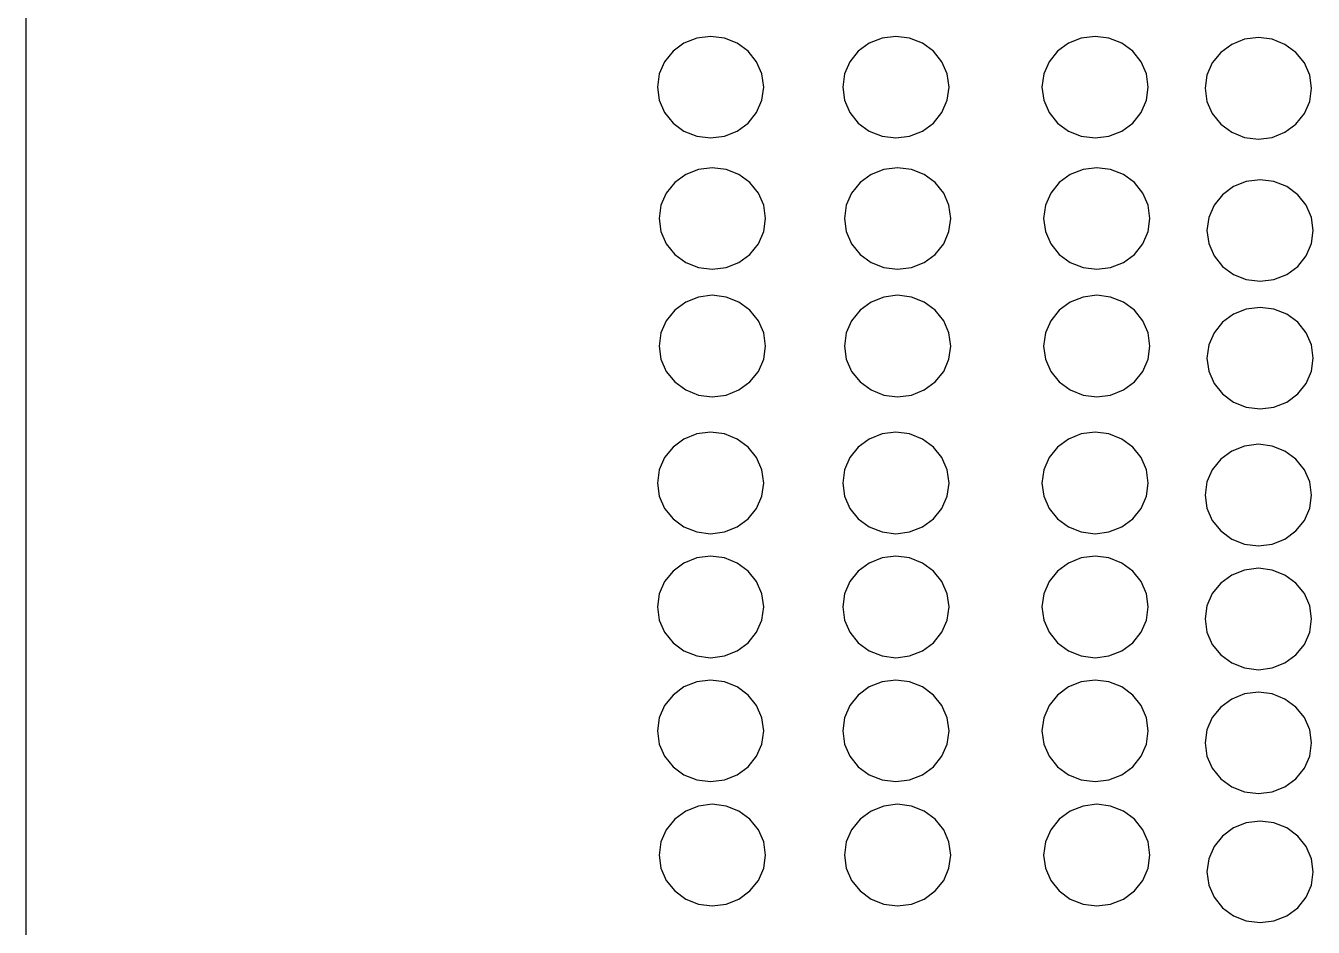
# Model space of a CAD drawing. Header units: inches. Extents: x 710 to 5347, y 114 to 2471.
# Drawn here: x 723.7 to 905.1, y 605.8 to 732.8 of the extents above; entities that cross this region are included whole.
import ezdxf

# ---------------------------------------------------------------- set-up
doc = ezdxf.new("R2010")
doc.units = ezdxf.units.IN
doc.header["$MEASUREMENT"] = 0
doc.layers.add('Edges', color=7, linetype='Continuous')

# ---------------------------------------------------------------- blocks, each defined once
blk = doc.blocks.new('fire alarm fr')
at = {"layer": 'Edges'}
for p, q in [((-2393.7, 1235.84), (-2393.7, 520.1)), ((-2300.92, 916.63), (-2302.47, 915.5)), ((-2299.11, 917.35), (-2300.92, 916.63)), ((-2297.17, 917.59), (-2299.11, 917.35)), ((-2295.23, 917.35), (-2297.17, 917.59)), ((-2293.43, 916.63), (-2295.23, 917.35)), ((-2291.87, 915.5), (-2293.43, 916.63)), ((-2274.8, 916.63), (-2276.35, 915.5)), ((-2273, 917.35), (-2274.8, 916.63)), ((-2271.06, 917.59), (-2273, 917.35)), ((-2269.12, 917.35), (-2271.06, 917.59)), ((-2267.31, 916.63), (-2269.12, 917.35)), ((-2265.76, 915.5), (-2267.31, 916.63)), ((-2246.73, 916.63), (-2248.28, 915.5)), ((-2244.92, 917.35), (-2246.73, 916.63)), ((-2242.98, 917.59), (-2244.92, 917.35)), ((-2241.04, 917.35), (-2242.98, 917.59)), ((-2239.23, 916.63), (-2241.04, 917.35)), ((-2237.68, 915.5), (-2239.23, 916.63)), ((-2223.72, 916.46), (-2225.27, 915.33)), ((-2221.91, 917.18), (-2223.72, 916.46)), ((-2219.97, 917.42), (-2221.91, 917.18)), ((-2218.03, 917.18), (-2219.97, 917.42)), ((-2216.23, 916.46), (-2218.03, 917.18)), ((-2214.67, 915.33), (-2216.23, 916.46)), ((-2302.47, 915.5), (-2303.66, 914.02)), ((-2290.68, 914.02), (-2291.87, 915.5)), ((-2276.35, 915.5), (-2277.55, 914.02)), ((-2264.57, 914.02), (-2265.76, 915.5)), ((-2248.28, 915.5), (-2249.47, 914.02)), ((-2236.49, 914.02), (-2237.68, 915.5)), ((-2225.27, 915.33), (-2226.46, 913.85)), ((-2213.48, 913.85), (-2214.67, 915.33)), ((-2303.66, 914.02), (-2304.41, 912.29)), ((-2289.93, 912.29), (-2290.68, 914.02)), ((-2277.55, 914.02), (-2278.29, 912.29)), ((-2263.82, 912.29), (-2264.57, 914.02)), ((-2249.47, 914.02), (-2250.22, 912.29)), ((-2235.74, 912.29), (-2236.49, 914.02)), ((-2226.46, 913.85), (-2227.21, 912.12)), ((-2212.73, 912.12), (-2213.48, 913.85)), ((-2304.41, 912.29), (-2304.67, 910.44)), ((-2289.68, 910.44), (-2289.93, 912.29)), ((-2278.29, 912.29), (-2278.55, 910.44)), ((-2263.56, 910.44), (-2263.82, 912.29)), ((-2250.22, 912.29), (-2250.48, 910.44)), ((-2235.49, 910.44), (-2235.74, 912.29)), ((-2227.21, 912.12), (-2227.47, 910.27)), ((-2212.48, 910.27), (-2212.73, 912.12)), ((-2304.67, 910.44), (-2304.41, 908.59)), ((-2289.93, 908.59), (-2289.68, 910.44)), ((-2278.55, 910.44), (-2278.29, 908.59)), ((-2263.82, 908.59), (-2263.56, 910.44)), ((-2250.48, 910.44), (-2250.22, 908.59)), ((-2235.74, 908.59), (-2235.49, 910.44)), ((-2227.47, 910.27), (-2227.21, 908.42)), ((-2212.73, 908.42), (-2212.48, 910.27)), ((-2304.41, 908.59), (-2303.66, 906.87)), ((-2290.68, 906.87), (-2289.93, 908.59)), ((-2278.29, 908.59), (-2277.55, 906.87)), ((-2264.57, 906.87), (-2263.82, 908.59)), ((-2250.22, 908.59), (-2249.47, 906.87)), ((-2236.49, 906.87), (-2235.74, 908.59)), ((-2227.21, 908.42), (-2226.46, 906.7)), ((-2213.48, 906.7), (-2212.73, 908.42)), ((-2303.66, 906.87), (-2302.47, 905.38)), ((-2291.87, 905.38), (-2290.68, 906.87)), ((-2277.55, 906.87), (-2276.35, 905.38)), ((-2265.76, 905.38), (-2264.57, 906.87)), ((-2249.47, 906.87), (-2248.28, 905.38)), ((-2237.68, 905.38), (-2236.49, 906.87)), ((-2226.46, 906.7), (-2225.27, 905.22)), ((-2214.67, 905.22), (-2213.48, 906.7)), ((-2302.47, 905.38), (-2300.92, 904.25)), ((-2300.92, 904.25), (-2299.11, 903.53)), ((-2295.23, 903.53), (-2293.43, 904.25)), ((-2293.43, 904.25), (-2291.87, 905.38)), ((-2276.35, 905.38), (-2274.8, 904.25)), ((-2274.8, 904.25), (-2273, 903.53)), ((-2269.12, 903.53), (-2267.31, 904.25)), ((-2267.31, 904.25), (-2265.76, 905.38)), ((-2248.28, 905.38), (-2246.73, 904.25)), ((-2246.73, 904.25), (-2244.92, 903.53)), ((-2241.04, 903.53), (-2239.23, 904.25)), ((-2239.23, 904.25), (-2237.68, 905.38)), ((-2225.27, 905.22), (-2223.72, 904.08)), ((-2223.72, 904.08), (-2221.91, 903.36)), ((-2218.03, 903.36), (-2216.23, 904.08)), ((-2216.23, 904.08), (-2214.67, 905.22)), ((-2299.11, 903.53), (-2297.17, 903.29)), ((-2297.17, 903.29), (-2295.23, 903.53)), ((-2273, 903.53), (-2271.06, 903.29)), ((-2271.06, 903.29), (-2269.12, 903.53)), ((-2244.92, 903.53), (-2242.98, 903.29)), ((-2242.98, 903.29), (-2241.04, 903.53)), ((-2221.91, 903.36), (-2219.97, 903.12)), ((-2219.97, 903.12), (-2218.03, 903.36)), ((-2298.87, 898.83), (-2300.68, 898.12)), ((-2296.93, 899.07), (-2298.87, 898.83)), ((-2294.99, 898.83), (-2296.93, 899.07)), ((-2293.18, 898.12), (-2294.99, 898.83)), ((-2272.75, 898.83), (-2274.56, 898.12)), ((-2270.81, 899.07), (-2272.75, 898.83)), ((-2268.87, 898.83), (-2270.81, 899.07)), ((-2267.07, 898.12), (-2268.87, 898.83)), ((-2244.68, 898.83), (-2246.49, 898.12)), ((-2242.74, 899.07), (-2244.68, 898.83)), ((-2240.8, 898.83), (-2242.74, 899.07)), ((-2238.99, 898.12), (-2240.8, 898.83)), ((-2302.23, 896.98), (-2303.42, 895.5)), ((-2300.68, 898.12), (-2302.23, 896.98)), ((-2291.63, 896.98), (-2293.18, 898.12)), ((-2290.44, 895.5), (-2291.63, 896.98)), ((-2276.11, 896.98), (-2277.3, 895.5)), ((-2274.56, 898.12), (-2276.11, 896.98)), ((-2265.52, 896.98), (-2267.07, 898.12)), ((-2264.32, 895.5), (-2265.52, 896.98)), ((-2248.04, 896.98), (-2249.23, 895.5)), ((-2246.49, 898.12), (-2248.04, 896.98)), ((-2237.44, 896.98), (-2238.99, 898.12)), ((-2236.25, 895.5), (-2237.44, 896.98)), ((-2223.48, 896.42), (-2225.03, 895.28)), ((-2221.67, 897.13), (-2223.48, 896.42)), ((-2219.73, 897.38), (-2221.67, 897.13)), ((-2217.79, 897.13), (-2219.73, 897.38)), ((-2215.98, 896.42), (-2217.79, 897.13)), ((-2214.43, 895.28), (-2215.98, 896.42)), ((-2303.42, 895.5), (-2304.17, 893.78)), ((-2289.69, 893.78), (-2290.44, 895.5)), ((-2277.3, 895.5), (-2278.05, 893.78)), ((-2263.58, 893.78), (-2264.32, 895.5)), ((-2249.23, 895.5), (-2249.98, 893.78)), ((-2235.5, 893.78), (-2236.25, 895.5)), ((-2225.03, 895.28), (-2226.22, 893.8)), ((-2213.24, 893.8), (-2214.43, 895.28)), ((-2304.17, 893.78), (-2304.43, 891.92)), ((-2289.44, 891.92), (-2289.69, 893.78)), ((-2278.05, 893.78), (-2278.31, 891.92)), ((-2263.32, 891.92), (-2263.58, 893.78)), ((-2249.98, 893.78), (-2250.23, 891.92)), ((-2235.25, 891.92), (-2235.5, 893.78)), ((-2226.22, 893.8), (-2226.97, 892.08)), ((-2212.49, 892.08), (-2213.24, 893.8)), ((-2304.43, 891.92), (-2304.17, 890.07)), ((-2289.69, 890.07), (-2289.44, 891.92)), ((-2278.31, 891.92), (-2278.05, 890.07)), ((-2263.58, 890.07), (-2263.32, 891.92)), ((-2250.23, 891.92), (-2249.98, 890.07)), ((-2235.5, 890.07), (-2235.25, 891.92)), ((-2226.97, 892.08), (-2227.23, 890.23)), ((-2212.24, 890.23), (-2212.49, 892.08)), ((-2304.17, 890.07), (-2303.42, 888.35)), ((-2290.44, 888.35), (-2289.69, 890.07)), ((-2278.05, 890.07), (-2277.3, 888.35)), ((-2264.32, 888.35), (-2263.58, 890.07)), ((-2249.98, 890.07), (-2249.23, 888.35)), ((-2236.25, 888.35), (-2235.5, 890.07)), ((-2227.23, 890.23), (-2226.97, 888.38)), ((-2212.49, 888.38), (-2212.24, 890.23)), ((-2303.42, 888.35), (-2302.23, 886.87)), ((-2291.63, 886.87), (-2290.44, 888.35)), ((-2277.3, 888.35), (-2276.11, 886.87)), ((-2265.52, 886.87), (-2264.32, 888.35)), ((-2249.23, 888.35), (-2248.04, 886.87)), ((-2237.44, 886.87), (-2236.25, 888.35)), ((-2226.97, 888.38), (-2226.22, 886.65)), ((-2213.24, 886.65), (-2212.49, 888.38)), ((-2302.23, 886.87), (-2300.68, 885.73)), ((-2300.68, 885.73), (-2298.87, 885.02)), ((-2294.99, 885.02), (-2293.18, 885.73)), ((-2293.18, 885.73), (-2291.63, 886.87)), ((-2276.11, 886.87), (-2274.56, 885.73)), ((-2274.56, 885.73), (-2272.75, 885.02)), ((-2268.87, 885.02), (-2267.07, 885.73)), ((-2267.07, 885.73), (-2265.52, 886.87)), ((-2248.04, 886.87), (-2246.49, 885.73)), ((-2246.49, 885.73), (-2244.68, 885.02)), ((-2240.8, 885.02), (-2238.99, 885.73)), ((-2238.99, 885.73), (-2237.44, 886.87)), ((-2226.22, 886.65), (-2225.03, 885.17)), ((-2214.43, 885.17), (-2213.24, 886.65)), ((-2298.87, 885.02), (-2296.93, 884.78)), ((-2296.93, 884.78), (-2294.99, 885.02)), ((-2272.75, 885.02), (-2270.81, 884.78)), ((-2270.81, 884.78), (-2268.87, 885.02)), ((-2244.68, 885.02), (-2242.74, 884.78)), ((-2242.74, 884.78), (-2240.8, 885.02)), ((-2225.03, 885.17), (-2223.48, 884.04)), ((-2223.48, 884.04), (-2221.67, 883.32)), ((-2217.79, 883.32), (-2215.98, 884.04)), ((-2215.98, 884.04), (-2214.43, 885.17)), ((-2221.67, 883.32), (-2219.73, 883.08)), ((-2219.73, 883.08), (-2217.79, 883.32)), ((-2300.68, 880.14), (-2302.23, 879)), ((-2298.87, 880.85), (-2300.68, 880.14)), ((-2296.93, 881.1), (-2298.87, 880.85)), ((-2294.99, 880.85), (-2296.93, 881.1)), ((-2293.18, 880.14), (-2294.99, 880.85)), ((-2291.63, 879), (-2293.18, 880.14)), ((-2274.56, 880.14), (-2276.11, 879)), ((-2272.75, 880.85), (-2274.56, 880.14)), ((-2270.81, 881.1), (-2272.75, 880.85)), ((-2268.87, 880.85), (-2270.81, 881.1)), ((-2267.07, 880.14), (-2268.87, 880.85)), ((-2265.52, 879), (-2267.07, 880.14)), ((-2246.49, 880.14), (-2248.04, 879)), ((-2244.68, 880.85), (-2246.49, 880.14)), ((-2242.74, 881.1), (-2244.68, 880.85)), ((-2240.8, 880.85), (-2242.74, 881.1)), ((-2238.99, 880.14), (-2240.8, 880.85)), ((-2237.44, 879), (-2238.99, 880.14)), ((-2302.23, 879), (-2303.42, 877.52)), ((-2290.44, 877.52), (-2291.63, 879)), ((-2276.11, 879), (-2277.3, 877.52)), ((-2264.32, 877.52), (-2265.52, 879)), ((-2248.04, 879), (-2249.23, 877.52)), ((-2236.25, 877.52), (-2237.44, 879)), ((-2223.48, 878.44), (-2225.03, 877.31)), ((-2221.67, 879.16), (-2223.48, 878.44)), ((-2219.73, 879.4), (-2221.67, 879.16)), ((-2217.79, 879.16), (-2219.73, 879.4)), ((-2215.98, 878.44), (-2217.79, 879.16)), ((-2214.43, 877.31), (-2215.98, 878.44)), ((-2303.42, 877.52), (-2304.17, 875.8)), ((-2289.69, 875.8), (-2290.44, 877.52)), ((-2277.3, 877.52), (-2278.05, 875.8)), ((-2263.58, 875.8), (-2264.32, 877.52)), ((-2249.23, 877.52), (-2249.98, 875.8)), ((-2235.5, 875.8), (-2236.25, 877.52)), ((-2225.03, 877.31), (-2226.22, 875.83)), ((-2213.24, 875.83), (-2214.43, 877.31)), ((-2304.17, 875.8), (-2304.43, 873.95)), ((-2289.44, 873.95), (-2289.69, 875.8)), ((-2278.05, 875.8), (-2278.31, 873.95)), ((-2263.32, 873.95), (-2263.58, 875.8)), ((-2249.98, 875.8), (-2250.23, 873.95)), ((-2235.25, 873.95), (-2235.5, 875.8)), ((-2226.22, 875.83), (-2226.97, 874.1)), ((-2212.49, 874.1), (-2213.24, 875.83)), ((-2304.43, 873.95), (-2304.17, 872.1)), ((-2289.69, 872.1), (-2289.44, 873.95)), ((-2278.31, 873.95), (-2278.05, 872.1)), ((-2263.58, 872.1), (-2263.32, 873.95)), ((-2250.23, 873.95), (-2249.98, 872.1)), ((-2235.5, 872.1), (-2235.25, 873.95)), ((-2226.97, 874.1), (-2227.23, 872.25)), ((-2212.24, 872.25), (-2212.49, 874.1)), ((-2304.17, 872.1), (-2303.42, 870.37)), ((-2290.44, 870.37), (-2289.69, 872.1)), ((-2278.05, 872.1), (-2277.3, 870.37)), ((-2264.32, 870.37), (-2263.58, 872.1)), ((-2249.98, 872.1), (-2249.23, 870.37)), ((-2236.25, 870.37), (-2235.5, 872.1)), ((-2227.23, 872.25), (-2226.97, 870.4)), ((-2212.49, 870.4), (-2212.24, 872.25)), ((-2303.42, 870.37), (-2302.23, 868.89)), ((-2291.63, 868.89), (-2290.44, 870.37)), ((-2277.3, 870.37), (-2276.11, 868.89)), ((-2265.52, 868.89), (-2264.32, 870.37)), ((-2249.23, 870.37), (-2248.04, 868.89)), ((-2237.44, 868.89), (-2236.25, 870.37)), ((-2226.97, 870.4), (-2226.22, 868.68)), ((-2213.24, 868.68), (-2212.49, 870.4)), ((-2302.23, 868.89), (-2300.68, 867.76)), ((-2300.68, 867.76), (-2298.87, 867.04)), ((-2294.99, 867.04), (-2293.18, 867.76)), ((-2293.18, 867.76), (-2291.63, 868.89)), ((-2276.11, 868.89), (-2274.56, 867.76)), ((-2274.56, 867.76), (-2272.75, 867.04)), ((-2268.87, 867.04), (-2267.07, 867.76)), ((-2267.07, 867.76), (-2265.52, 868.89)), ((-2248.04, 868.89), (-2246.49, 867.76)), ((-2246.49, 867.76), (-2244.68, 867.04)), ((-2240.8, 867.04), (-2238.99, 867.76)), ((-2238.99, 867.76), (-2237.44, 868.89)), ((-2226.22, 868.68), (-2225.03, 867.2)), ((-2214.43, 867.2), (-2213.24, 868.68)), ((-2298.87, 867.04), (-2296.93, 866.8)), ((-2296.93, 866.8), (-2294.99, 867.04)), ((-2272.75, 867.04), (-2270.81, 866.8)), ((-2270.81, 866.8), (-2268.87, 867.04)), ((-2244.68, 867.04), (-2242.74, 866.8)), ((-2242.74, 866.8), (-2240.8, 867.04)), ((-2225.03, 867.2), (-2223.48, 866.06)), ((-2223.48, 866.06), (-2221.67, 865.35)), ((-2217.79, 865.35), (-2215.98, 866.06)), ((-2215.98, 866.06), (-2214.43, 867.2)), ((-2221.67, 865.35), (-2219.73, 865.1)), ((-2219.73, 865.1), (-2217.79, 865.35)), ((-2300.92, 860.83), (-2302.47, 859.7)), ((-2299.11, 861.55), (-2300.92, 860.83)), ((-2297.17, 861.79), (-2299.11, 861.55)), ((-2295.23, 861.55), (-2297.17, 861.79)), ((-2293.43, 860.83), (-2295.23, 861.55)), ((-2291.87, 859.7), (-2293.43, 860.83)), ((-2274.8, 860.83), (-2276.35, 859.7)), ((-2273, 861.55), (-2274.8, 860.83)), ((-2271.06, 861.79), (-2273, 861.55)), ((-2269.12, 861.55), (-2271.06, 861.79)), ((-2267.31, 860.83), (-2269.12, 861.55)), ((-2265.76, 859.7), (-2267.31, 860.83)), ((-2246.73, 860.83), (-2248.28, 859.7)), ((-2244.92, 861.55), (-2246.73, 860.83)), ((-2242.98, 861.79), (-2244.92, 861.55)), ((-2241.04, 861.55), (-2242.98, 861.79)), ((-2239.23, 860.83), (-2241.04, 861.55)), ((-2237.68, 859.7), (-2239.23, 860.83)), ((-2302.47, 859.7), (-2303.66, 858.22)), ((-2290.68, 858.22), (-2291.87, 859.7)), ((-2276.35, 859.7), (-2277.55, 858.22)), ((-2264.57, 858.22), (-2265.76, 859.7)), ((-2248.28, 859.7), (-2249.47, 858.22)), ((-2236.49, 858.22), (-2237.68, 859.7)), ((-2223.72, 859.14), (-2225.27, 858)), ((-2221.91, 859.85), (-2223.72, 859.14)), ((-2219.97, 860.1), (-2221.91, 859.85)), ((-2218.03, 859.85), (-2219.97, 860.1)), ((-2216.23, 859.14), (-2218.03, 859.85)), ((-2214.67, 858), (-2216.23, 859.14)), ((-2304.41, 856.49), (-2304.67, 854.64)), ((-2303.66, 858.22), (-2304.41, 856.49)), ((-2289.93, 856.49), (-2290.68, 858.22)), ((-2289.68, 854.64), (-2289.93, 856.49)), ((-2278.29, 856.49), (-2278.55, 854.64)), ((-2277.55, 858.22), (-2278.29, 856.49)), ((-2263.82, 856.49), (-2264.57, 858.22)), ((-2263.56, 854.64), (-2263.82, 856.49)), ((-2250.22, 856.49), (-2250.48, 854.64)), ((-2249.47, 858.22), (-2250.22, 856.49)), ((-2235.74, 856.49), (-2236.49, 858.22)), ((-2235.49, 854.64), (-2235.74, 856.49)), ((-2226.46, 856.52), (-2227.21, 854.8)), ((-2225.27, 858), (-2226.46, 856.52)), ((-2213.48, 856.52), (-2214.67, 858)), ((-2212.73, 854.8), (-2213.48, 856.52)), ((-2227.21, 854.8), (-2227.47, 852.95)), ((-2212.48, 852.95), (-2212.73, 854.8)), ((-2304.67, 854.64), (-2304.41, 852.79)), ((-2289.93, 852.79), (-2289.68, 854.64)), ((-2278.55, 854.64), (-2278.29, 852.79)), ((-2263.82, 852.79), (-2263.56, 854.64)), ((-2250.48, 854.64), (-2250.22, 852.79)), ((-2235.74, 852.79), (-2235.49, 854.64)), ((-2227.47, 852.95), (-2227.21, 851.1)), ((-2212.73, 851.1), (-2212.48, 852.95)), ((-2304.41, 852.79), (-2303.66, 851.07)), ((-2303.66, 851.07), (-2302.47, 849.59)), ((-2291.87, 849.59), (-2290.68, 851.07)), ((-2290.68, 851.07), (-2289.93, 852.79)), ((-2278.29, 852.79), (-2277.55, 851.07)), ((-2277.55, 851.07), (-2276.35, 849.59)), ((-2265.76, 849.59), (-2264.57, 851.07)), ((-2264.57, 851.07), (-2263.82, 852.79)), ((-2250.22, 852.79), (-2249.47, 851.07)), ((-2249.47, 851.07), (-2248.28, 849.59)), ((-2237.68, 849.59), (-2236.49, 851.07)), ((-2236.49, 851.07), (-2235.74, 852.79)), ((-2227.21, 851.1), (-2226.46, 849.37)), ((-2213.48, 849.37), (-2212.73, 851.1)), ((-2302.47, 849.59), (-2300.92, 848.45)), ((-2293.43, 848.45), (-2291.87, 849.59)), ((-2276.35, 849.59), (-2274.8, 848.45)), ((-2267.31, 848.45), (-2265.76, 849.59)), ((-2248.28, 849.59), (-2246.73, 848.45)), ((-2239.23, 848.45), (-2237.68, 849.59)), ((-2226.46, 849.37), (-2225.27, 847.89)), ((-2214.67, 847.89), (-2213.48, 849.37)), ((-2300.92, 848.45), (-2299.11, 847.74)), ((-2299.11, 847.74), (-2297.17, 847.49)), ((-2297.17, 847.49), (-2295.23, 847.74)), ((-2295.23, 847.74), (-2293.43, 848.45)), ((-2274.8, 848.45), (-2273, 847.74)), ((-2273, 847.74), (-2271.06, 847.49)), ((-2271.06, 847.49), (-2269.12, 847.74)), ((-2269.12, 847.74), (-2267.31, 848.45)), ((-2246.73, 848.45), (-2244.92, 847.74)), ((-2244.92, 847.74), (-2242.98, 847.49)), ((-2242.98, 847.49), (-2241.04, 847.74)), ((-2241.04, 847.74), (-2239.23, 848.45)), ((-2225.27, 847.89), (-2223.72, 846.75)), ((-2216.23, 846.75), (-2214.67, 847.89)), ((-2223.72, 846.75), (-2221.91, 846.04)), ((-2221.91, 846.04), (-2219.97, 845.8)), ((-2219.97, 845.8), (-2218.03, 846.04)), ((-2218.03, 846.04), (-2216.23, 846.75)), ((-2299.11, 844.08), (-2300.92, 843.36)), ((-2297.17, 844.32), (-2299.11, 844.08)), ((-2295.23, 844.08), (-2297.17, 844.32)), ((-2293.43, 843.36), (-2295.23, 844.08)), ((-2273, 844.08), (-2274.8, 843.36)), ((-2271.06, 844.32), (-2273, 844.08)), ((-2269.12, 844.08), (-2271.06, 844.32)), ((-2267.31, 843.36), (-2269.12, 844.08)), ((-2244.92, 844.08), (-2246.73, 843.36)), ((-2242.98, 844.32), (-2244.92, 844.08)), ((-2241.04, 844.08), (-2242.98, 844.32)), ((-2239.23, 843.36), (-2241.04, 844.08)), ((-2302.47, 842.23), (-2303.66, 840.75)), ((-2300.92, 843.36), (-2302.47, 842.23)), ((-2291.87, 842.23), (-2293.43, 843.36)), ((-2290.68, 840.75), (-2291.87, 842.23)), ((-2276.35, 842.23), (-2277.55, 840.75)), ((-2274.8, 843.36), (-2276.35, 842.23)), ((-2265.76, 842.23), (-2267.31, 843.36)), ((-2264.57, 840.75), (-2265.76, 842.23)), ((-2248.28, 842.23), (-2249.47, 840.75)), ((-2246.73, 843.36), (-2248.28, 842.23)), ((-2237.68, 842.23), (-2239.23, 843.36)), ((-2236.49, 840.75), (-2237.68, 842.23)), ((-2221.91, 842.38), (-2223.72, 841.67)), ((-2219.97, 842.63), (-2221.91, 842.38)), ((-2218.03, 842.38), (-2219.97, 842.63)), ((-2216.23, 841.67), (-2218.03, 842.38)), ((-2303.66, 840.75), (-2304.41, 839.02)), ((-2289.93, 839.02), (-2290.68, 840.75)), ((-2277.55, 840.75), (-2278.29, 839.02)), ((-2263.82, 839.02), (-2264.57, 840.75)), ((-2249.47, 840.75), (-2250.22, 839.02)), ((-2235.74, 839.02), (-2236.49, 840.75)), ((-2225.27, 840.53), (-2226.46, 839.05)), ((-2223.72, 841.67), (-2225.27, 840.53)), ((-2214.67, 840.53), (-2216.23, 841.67)), ((-2213.48, 839.05), (-2214.67, 840.53)), ((-2304.41, 839.02), (-2304.67, 837.17)), ((-2289.68, 837.17), (-2289.93, 839.02)), ((-2278.29, 839.02), (-2278.55, 837.17)), ((-2263.56, 837.17), (-2263.82, 839.02)), ((-2250.22, 839.02), (-2250.48, 837.17)), ((-2235.49, 837.17), (-2235.74, 839.02)), ((-2226.46, 839.05), (-2227.21, 837.33)), ((-2212.73, 837.33), (-2213.48, 839.05)), ((-2304.67, 837.17), (-2304.41, 835.32)), ((-2289.93, 835.32), (-2289.68, 837.17)), ((-2278.55, 837.17), (-2278.29, 835.32)), ((-2263.82, 835.32), (-2263.56, 837.17)), ((-2250.48, 837.17), (-2250.22, 835.32)), ((-2235.74, 835.32), (-2235.49, 837.17)), ((-2227.21, 837.33), (-2227.47, 835.48)), ((-2212.48, 835.48), (-2212.73, 837.33)), ((-2304.41, 835.32), (-2303.66, 833.6)), ((-2290.68, 833.6), (-2289.93, 835.32)), ((-2278.29, 835.32), (-2277.55, 833.6)), ((-2264.57, 833.6), (-2263.82, 835.32)), ((-2250.22, 835.32), (-2249.47, 833.6)), ((-2236.49, 833.6), (-2235.74, 835.32)), ((-2227.47, 835.48), (-2227.21, 833.63)), ((-2212.73, 833.63), (-2212.48, 835.48)), ((-2303.66, 833.6), (-2302.47, 832.12)), ((-2291.87, 832.12), (-2290.68, 833.6)), ((-2277.55, 833.6), (-2276.35, 832.12)), ((-2265.76, 832.12), (-2264.57, 833.6)), ((-2249.47, 833.6), (-2248.28, 832.12)), ((-2237.68, 832.12), (-2236.49, 833.6)), ((-2227.21, 833.63), (-2226.46, 831.9)), ((-2213.48, 831.9), (-2212.73, 833.63)), ((-2302.47, 832.12), (-2300.92, 830.98)), ((-2293.43, 830.98), (-2291.87, 832.12)), ((-2276.35, 832.12), (-2274.8, 830.98)), ((-2267.31, 830.98), (-2265.76, 832.12)), ((-2248.28, 832.12), (-2246.73, 830.98)), ((-2239.23, 830.98), (-2237.68, 832.12)), ((-2226.46, 831.9), (-2225.27, 830.42)), ((-2214.67, 830.42), (-2213.48, 831.9)), ((-2300.92, 830.98), (-2299.11, 830.27)), ((-2299.11, 830.27), (-2297.17, 830.02)), ((-2297.17, 830.02), (-2295.23, 830.27)), ((-2295.23, 830.27), (-2293.43, 830.98)), ((-2274.8, 830.98), (-2273, 830.27)), ((-2273, 830.27), (-2271.06, 830.02)), ((-2271.06, 830.02), (-2269.12, 830.27)), ((-2269.12, 830.27), (-2267.31, 830.98)), ((-2246.73, 830.98), (-2244.92, 830.27)), ((-2244.92, 830.27), (-2242.98, 830.02)), ((-2242.98, 830.02), (-2241.04, 830.27)), ((-2241.04, 830.27), (-2239.23, 830.98)), ((-2225.27, 830.42), (-2223.72, 829.29)), ((-2223.72, 829.29), (-2221.91, 828.57)), ((-2218.03, 828.57), (-2216.23, 829.29)), ((-2216.23, 829.29), (-2214.67, 830.42)), ((-2221.91, 828.57), (-2219.97, 828.33)), ((-2219.97, 828.33), (-2218.03, 828.57)), ((-2300.92, 825.9), (-2302.47, 824.76)), ((-2299.11, 826.61), (-2300.92, 825.9)), ((-2297.17, 826.85), (-2299.11, 826.61)), ((-2295.23, 826.61), (-2297.17, 826.85)), ((-2293.43, 825.9), (-2295.23, 826.61)), ((-2291.87, 824.76), (-2293.43, 825.9)), ((-2274.8, 825.9), (-2276.35, 824.76)), ((-2273, 826.61), (-2274.8, 825.9)), ((-2271.06, 826.85), (-2273, 826.61)), ((-2269.12, 826.61), (-2271.06, 826.85)), ((-2267.31, 825.9), (-2269.12, 826.61)), ((-2265.76, 824.76), (-2267.31, 825.9)), ((-2246.73, 825.9), (-2248.28, 824.76)), ((-2244.92, 826.61), (-2246.73, 825.9)), ((-2242.98, 826.85), (-2244.92, 826.61)), ((-2241.04, 826.61), (-2242.98, 826.85)), ((-2239.23, 825.9), (-2241.04, 826.61)), ((-2237.68, 824.76), (-2239.23, 825.9)), ((-2302.47, 824.76), (-2303.66, 823.28)), ((-2290.68, 823.28), (-2291.87, 824.76)), ((-2276.35, 824.76), (-2277.55, 823.28)), ((-2264.57, 823.28), (-2265.76, 824.76)), ((-2248.28, 824.76), (-2249.47, 823.28)), ((-2236.49, 823.28), (-2237.68, 824.76)), ((-2223.72, 824.2), (-2225.27, 823.06)), ((-2221.91, 824.91), (-2223.72, 824.2)), ((-2219.97, 825.16), (-2221.91, 824.91)), ((-2218.03, 824.91), (-2219.97, 825.16)), ((-2216.23, 824.2), (-2218.03, 824.91)), ((-2214.67, 823.06), (-2216.23, 824.2)), ((-2303.66, 823.28), (-2304.41, 821.55)), ((-2289.93, 821.55), (-2290.68, 823.28)), ((-2277.55, 823.28), (-2278.29, 821.55)), ((-2263.82, 821.55), (-2264.57, 823.28)), ((-2249.47, 823.28), (-2250.22, 821.55)), ((-2235.74, 821.55), (-2236.49, 823.28)), ((-2225.27, 823.06), (-2226.46, 821.58)), ((-2213.48, 821.58), (-2214.67, 823.06)), ((-2304.41, 821.55), (-2304.67, 819.7)), ((-2289.68, 819.7), (-2289.93, 821.55)), ((-2278.29, 821.55), (-2278.55, 819.7)), ((-2263.56, 819.7), (-2263.82, 821.55)), ((-2250.22, 821.55), (-2250.48, 819.7)), ((-2235.49, 819.7), (-2235.74, 821.55)), ((-2226.46, 821.58), (-2227.21, 819.86)), ((-2212.73, 819.86), (-2213.48, 821.58)), ((-2304.67, 819.7), (-2304.41, 817.85)), ((-2289.93, 817.85), (-2289.68, 819.7)), ((-2278.55, 819.7), (-2278.29, 817.85)), ((-2263.82, 817.85), (-2263.56, 819.7)), ((-2250.48, 819.7), (-2250.22, 817.85)), ((-2235.74, 817.85), (-2235.49, 819.7)), ((-2227.21, 819.86), (-2227.47, 818.01)), ((-2212.48, 818.01), (-2212.73, 819.86)), ((-2304.41, 817.85), (-2303.66, 816.13)), ((-2290.68, 816.13), (-2289.93, 817.85)), ((-2278.29, 817.85), (-2277.55, 816.13)), ((-2264.57, 816.13), (-2263.82, 817.85)), ((-2250.22, 817.85), (-2249.47, 816.13)), ((-2236.49, 816.13), (-2235.74, 817.85)), ((-2227.47, 818.01), (-2227.21, 816.16)), ((-2212.73, 816.16), (-2212.48, 818.01)), ((-2303.66, 816.13), (-2302.47, 814.65)), ((-2291.87, 814.65), (-2290.68, 816.13)), ((-2277.55, 816.13), (-2276.35, 814.65)), ((-2265.76, 814.65), (-2264.57, 816.13)), ((-2249.47, 816.13), (-2248.28, 814.65)), ((-2237.68, 814.65), (-2236.49, 816.13)), ((-2227.21, 816.16), (-2226.46, 814.43)), ((-2213.48, 814.43), (-2212.73, 816.16)), ((-2302.47, 814.65), (-2300.92, 813.51)), ((-2300.92, 813.51), (-2299.11, 812.8)), ((-2295.23, 812.8), (-2293.43, 813.51)), ((-2293.43, 813.51), (-2291.87, 814.65)), ((-2276.35, 814.65), (-2274.8, 813.51)), ((-2274.8, 813.51), (-2273, 812.8)), ((-2269.12, 812.8), (-2267.31, 813.51)), ((-2267.31, 813.51), (-2265.76, 814.65)), ((-2248.28, 814.65), (-2246.73, 813.51)), ((-2246.73, 813.51), (-2244.92, 812.8)), ((-2241.04, 812.8), (-2239.23, 813.51)), ((-2239.23, 813.51), (-2237.68, 814.65)), ((-2226.46, 814.43), (-2225.27, 812.95)), ((-2225.27, 812.95), (-2223.72, 811.82)), ((-2216.23, 811.82), (-2214.67, 812.95)), ((-2214.67, 812.95), (-2213.48, 814.43)), ((-2299.11, 812.8), (-2297.17, 812.55)), ((-2297.17, 812.55), (-2295.23, 812.8)), ((-2273, 812.8), (-2271.06, 812.55)), ((-2271.06, 812.55), (-2269.12, 812.8)), ((-2244.92, 812.8), (-2242.98, 812.55)), ((-2242.98, 812.55), (-2241.04, 812.8)), ((-2223.72, 811.82), (-2221.91, 811.1)), ((-2218.03, 811.1), (-2216.23, 811.82)), ((-2296.93, 809.36), (-2298.87, 809.11)), ((-2294.99, 809.11), (-2296.93, 809.36)), ((-2270.81, 809.36), (-2272.75, 809.11)), ((-2268.87, 809.11), (-2270.81, 809.36)), ((-2242.74, 809.36), (-2244.68, 809.11)), ((-2240.8, 809.11), (-2242.74, 809.36)), ((-2221.91, 811.1), (-2219.97, 810.86)), ((-2219.97, 810.86), (-2218.03, 811.1)), ((-2300.68, 808.4), (-2302.23, 807.26)), ((-2298.87, 809.11), (-2300.68, 808.4)), ((-2293.18, 808.4), (-2294.99, 809.11)), ((-2291.63, 807.26), (-2293.18, 808.4)), ((-2274.56, 808.4), (-2276.11, 807.26)), ((-2272.75, 809.11), (-2274.56, 808.4)), ((-2267.07, 808.4), (-2268.87, 809.11)), ((-2265.52, 807.26), (-2267.07, 808.4)), ((-2246.49, 808.4), (-2248.04, 807.26)), ((-2244.68, 809.11), (-2246.49, 808.4)), ((-2238.99, 808.4), (-2240.8, 809.11)), ((-2237.44, 807.26), (-2238.99, 808.4)), ((-2303.42, 805.78), (-2304.17, 804.06)), ((-2302.23, 807.26), (-2303.42, 805.78)), ((-2290.44, 805.78), (-2291.63, 807.26)), ((-2289.69, 804.06), (-2290.44, 805.78)), ((-2277.3, 805.78), (-2278.05, 804.06)), ((-2276.11, 807.26), (-2277.3, 805.78)), ((-2264.32, 805.78), (-2265.52, 807.26)), ((-2263.58, 804.06), (-2264.32, 805.78)), ((-2249.23, 805.78), (-2249.98, 804.06)), ((-2248.04, 807.26), (-2249.23, 805.78)), ((-2236.25, 805.78), (-2237.44, 807.26)), ((-2235.5, 804.06), (-2236.25, 805.78)), ((-2223.48, 806.02), (-2225.03, 804.89)), ((-2221.67, 806.74), (-2223.48, 806.02)), ((-2219.73, 806.98), (-2221.67, 806.74)), ((-2217.79, 806.74), (-2219.73, 806.98)), ((-2215.98, 806.02), (-2217.79, 806.74)), ((-2214.43, 804.89), (-2215.98, 806.02)), ((-2304.17, 804.06), (-2304.43, 802.21)), ((-2289.44, 802.21), (-2289.69, 804.06)), ((-2278.05, 804.06), (-2278.31, 802.21)), ((-2263.32, 802.21), (-2263.58, 804.06)), ((-2249.98, 804.06), (-2250.23, 802.21)), ((-2235.25, 802.21), (-2235.5, 804.06)), ((-2225.03, 804.89), (-2226.22, 803.41)), ((-2213.24, 803.41), (-2214.43, 804.89)), ((-2304.43, 802.21), (-2304.17, 800.36)), ((-2289.69, 800.36), (-2289.44, 802.21)), ((-2278.31, 802.21), (-2278.05, 800.36)), ((-2263.58, 800.36), (-2263.32, 802.21)), ((-2250.23, 802.21), (-2249.98, 800.36)), ((-2235.5, 800.36), (-2235.25, 802.21)), ((-2226.22, 803.41), (-2226.97, 801.68)), ((-2212.49, 801.68), (-2213.24, 803.41)), ((-2304.17, 800.36), (-2303.42, 798.63)), ((-2290.44, 798.63), (-2289.69, 800.36)), ((-2278.05, 800.36), (-2277.3, 798.63)), ((-2264.32, 798.63), (-2263.58, 800.36)), ((-2249.98, 800.36), (-2249.23, 798.63)), ((-2236.25, 798.63), (-2235.5, 800.36)), ((-2226.97, 801.68), (-2227.23, 799.83)), ((-2212.24, 799.83), (-2212.49, 801.68)), ((-2303.42, 798.63), (-2302.23, 797.15)), ((-2291.63, 797.15), (-2290.44, 798.63)), ((-2277.3, 798.63), (-2276.11, 797.15)), ((-2265.52, 797.15), (-2264.32, 798.63)), ((-2249.23, 798.63), (-2248.04, 797.15)), ((-2237.44, 797.15), (-2236.25, 798.63)), ((-2227.23, 799.83), (-2226.97, 797.98)), ((-2212.49, 797.98), (-2212.24, 799.83)), ((-2302.23, 797.15), (-2300.68, 796.01)), ((-2293.18, 796.01), (-2291.63, 797.15)), ((-2276.11, 797.15), (-2274.56, 796.01)), ((-2267.07, 796.01), (-2265.52, 797.15)), ((-2248.04, 797.15), (-2246.49, 796.01)), ((-2238.99, 796.01), (-2237.44, 797.15)), ((-2226.97, 797.98), (-2226.22, 796.26)), ((-2213.24, 796.26), (-2212.49, 797.98)), ((-2300.68, 796.01), (-2298.87, 795.3)), ((-2298.87, 795.3), (-2296.93, 795.06)), ((-2296.93, 795.06), (-2294.99, 795.3)), ((-2294.99, 795.3), (-2293.18, 796.01)), ((-2274.56, 796.01), (-2272.75, 795.3)), ((-2272.75, 795.3), (-2270.81, 795.06)), ((-2270.81, 795.06), (-2268.87, 795.3)), ((-2268.87, 795.3), (-2267.07, 796.01)), ((-2246.49, 796.01), (-2244.68, 795.3)), ((-2244.68, 795.3), (-2242.74, 795.06)), ((-2242.74, 795.06), (-2240.8, 795.3)), ((-2240.8, 795.3), (-2238.99, 796.01)), ((-2226.22, 796.26), (-2225.03, 794.78)), ((-2214.43, 794.78), (-2213.24, 796.26)), ((-2225.03, 794.78), (-2223.48, 793.64)), ((-2223.48, 793.64), (-2221.67, 792.93)), ((-2217.79, 792.93), (-2215.98, 793.64)), ((-2215.98, 793.64), (-2214.43, 794.78)), ((-2221.67, 792.93), (-2219.73, 792.68)), ((-2219.73, 792.68), (-2217.79, 792.93))]:
    blk.add_line(p, q, dxfattribs=at)

msp = doc.modelspace()

# ---------------------------------------------------------------- block references
msp.add_blockref('fire alarm fr', (3117.35, -186.28))

doc.saveas('drawing.dxf')
